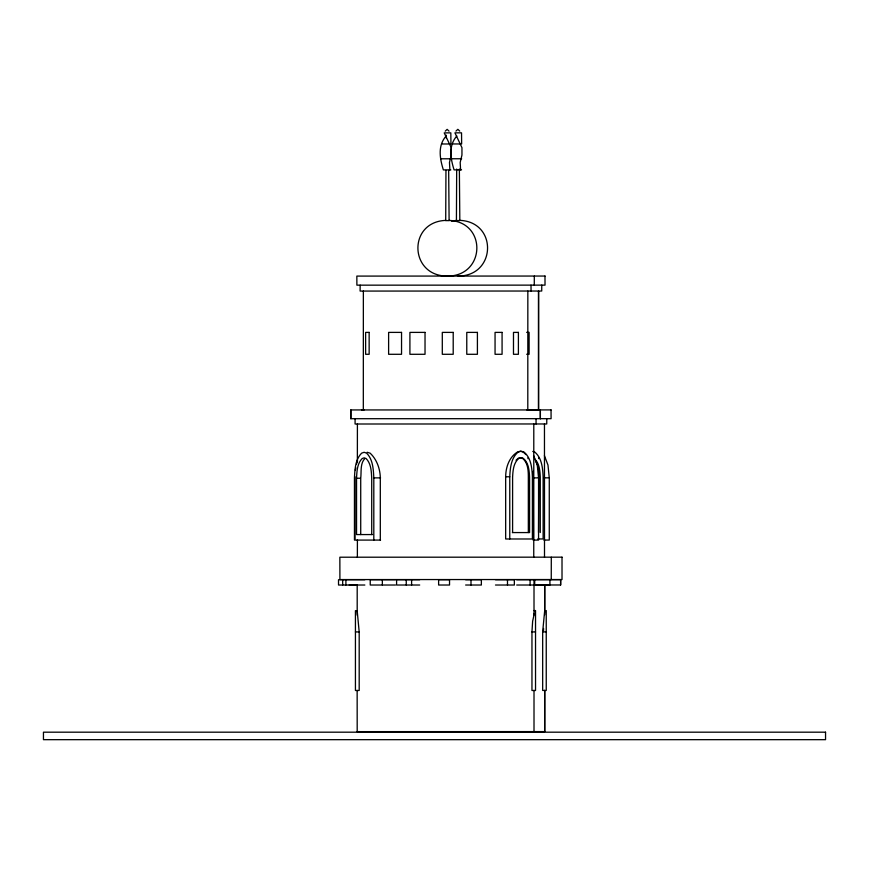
<?xml version="1.0" encoding="UTF-8"?>
<svg xmlns="http://www.w3.org/2000/svg" width="869" height="869" viewBox="0 0 869 869"><rect width="100%" height="100%" fill="white"/><g stroke="black" fill="none" stroke-linecap="round" stroke-linejoin="round"><path stroke-width="1.3" d="M445.96 170.433L445.71 220.617L449.11 220.617L448.665 170.433M446.134 137.889L446.145 135.173M456.681 169.042L456.421 220.574L459.82 220.574L459.364 169.042M357.17 611.298L357.17 610.57L359.19 631.926L359.19 690.475L355.432 690.475L355.432 610.57M544.689 611.255L544.7 610.527L542.669 631.882L542.669 690.442L546.243 690.442L546.243 610.527M533.99 610.57L535.532 610.57L535.532 690.475L531.958 690.475L531.958 631.926L532.632 621.248L534.011 614.915L534.011 579.569M543.494 630.894L543.57 628.461M372.529 534.565L356.54 534.565L356.54 478.243C356.898 471.498 357.105 463.622 362.167 458.539L364.133 457.854L366.088 458.539C371.161 463.622 371.367 471.498 371.715 478.243L371.715 534.565M509.766 538.986L509.766 476.777C510.179 468.152 511.026 457.963 518.152 452.065L521.085 451.196L524.018 452.065C531.144 457.963 531.991 468.152 532.404 476.777L532.404 538.986L505.671 538.986L505.671 476.777C505.725 467.359 509.125 457.235 517.392 452.065L520.314 451.196L523.236 452.065L525.962 454.617M355.367 470.162L355.823 467.685M356.507 463.981L357.583 460.809M445.254 131.143L447.144 129.362L449.023 131.143M455.964 131.1L457.854 129.329L459.734 131.1M446.123 136.042C437.531 145.623 439.833 158.669 443.364 169.9L450.826 169.9M456.844 136.009C448.252 145.59 450.544 158.636 454.074 169.868L461.537 169.868M364.882 458.539C359.972 463.492 361.526 471.878 360.722 478.243L360.722 534.565M516.023 460.233L518.13 458.321L520.314 457.67L522.497 458.321C528.037 462.808 528.341 470.64 528.33 477.2L528.33 532.567M446.047 220.389C407.561 221.573 409.103 276.266 447.372 276.092C485.652 276.266 487.194 221.573 448.708 220.389M451.413 221.128L456.757 220.346M458.093 276.049C496.362 276.233 497.904 221.53 459.419 220.346M441.756 143.982L450.935 143.982L450.826 132.87L444.211 132.87L451.239 147.687L451.239 155.095L449.479 162.492L449.881 169.9M452.467 143.95L461.645 143.95L461.537 132.838L454.921 132.838L461.95 147.643L461.95 155.051L460.19 162.46L460.592 169.868M440.941 158.788L450.935 158.788M451.663 158.755L461.645 158.755M526.657 332.36L529.112 332.36L529.112 354.259L526.657 354.259M361.493 409.907L364.144 409.907M526.82 409.907L551.087 409.907M505.693 476.777L509.766 476.777M380.557 540.083L354.454 540.083L354.454 477.874C354.9 469.401 355.258 459.538 361.623 453.162L364.133 452.282L366.631 453.162C373.007 459.538 373.366 469.401 373.811 477.874L380.557 477.874M533.153 477.874L538.563 477.874L538.563 540.083L533.153 540.083M543.875 477.841L549.273 477.841L549.273 540.051L543.875 540.051M356.54 478.243L360.472 478.243M512.395 532.567L529.569 532.567L529.569 477.2C529.254 470.64 528.71 462.829 523.268 458.321L521.085 457.67L518.902 458.321C513.46 462.829 512.916 470.64 512.601 477.2L512.601 532.567M538.541 532.523L538.878 471.802L538.324 467.185L535.825 461.211M537.792 538.954L543.125 538.954L543.125 476.744C542.712 468.119 541.854 457.92 534.728 452.021L532.773 451.445M364.861 579.732L338.508 579.732L338.53 585.022L364.861 585.022M395.471 579.732L370.237 579.732L370.237 585.022L395.471 585.022M419.705 579.732L396.59 579.732L396.59 585.022L419.705 585.022M465.632 579.732L481.361 579.732L481.361 585.022L465.632 585.022M495.482 579.732L514.35 579.732L514.35 585.022L495.482 585.022M516.707 579.732L560.635 579.688L560.635 584.978L534.12 584.978M349.219 584.978L357.441 584.978M516.707 585.022L549.925 585.022L549.925 579.732M542.669 631.882L546.243 631.882M355.432 631.926L359.19 631.926M531.958 631.926L535.532 631.926M357.148 731.633L544.722 731.6L544.722 690.442M367.185 452.282L370.14 453.162C376.777 459.419 380.155 468.804 380.307 477.874L380.307 540.083M534.663 458.919C539.519 463.514 539.953 470.889 540.279 477.168L540.279 532.523M544.428 455.682L547.97 465.045L549.273 477.841M533.718 455.714L537.259 465.078L538.563 477.874M538.541 457.833L538.791 458.647M527.831 457.876L528.08 458.691M533.24 471.259L533.447 540.083M534.011 613.427L534.011 614.915M560.614 579.688L560.614 584.978M551.304 557.214L551.25 579.569M551.044 409.907L551.087 418.673L350.783 418.706L350.783 409.94L540.377 409.94L540.377 418.706M546.786 418.673L546.742 423.963L355.084 424.007L355.084 418.706M544.722 584.772L544.722 614.883M544.678 584.891L544.678 611.689M544.678 690.442L544.678 731.6M544.461 423.963L544.505 557.17M541.767 285.13L541.724 291.028L360.114 291.072L360.157 285.162M540.333 409.94L540.333 418.706M536.032 418.706L536.075 424.007M534.707 579.732L534.707 585.022M534.316 276.092L534.272 285.162M534.011 690.475L534.011 731.633M533.794 424.007L533.751 557.214M531.013 285.162L531.057 291.072M530.09 579.732L530.09 585.022M527.841 291.072L527.798 409.94M507.485 579.732L507.485 585.022M470.998 579.732L470.998 585.022M411.602 579.732L411.602 585.022M406.247 579.732L406.247 585.022M382.349 579.732L382.349 585.022M373.811 477.874L373.811 540.083M363.361 291.072L363.318 409.94M357.409 424.007L357.365 461.678M357.409 539.714L357.365 557.214M357.192 584.848L357.192 615.209M357.148 690.475L357.192 731.633M354.986 476.777L354.986 538.986M350.837 409.94L350.837 418.706M345.905 579.732L345.905 585.022M342.679 579.732L342.679 585.022M545.026 276.049L356.844 276.092L356.887 285.162L545.026 285.13L544.982 276.049M369.151 332.392L365.621 332.392L365.621 354.291L369.151 354.291L369.151 332.392M401.543 332.392L388.617 332.392L388.617 354.291L401.543 354.291L401.543 332.392M425.028 332.392L409.907 332.392L409.907 354.291L425.028 354.291L425.028 332.392M453.205 332.392L442.299 332.392L442.299 354.291L453.205 354.291L453.205 332.392M477.407 332.392L466.772 332.392L466.772 354.291L477.407 354.291L477.407 332.392M502.076 332.392L495.058 332.392L495.058 354.291L502.076 354.291L502.076 332.392M518.402 332.392L513.481 332.392L513.481 354.291L518.402 354.291L518.402 332.392M562.015 557.17L339.855 557.214L339.909 579.569L562.015 579.536L562.015 557.17M449.534 579.732L438.617 579.732L438.617 585.022L449.534 585.022L449.534 579.732M825.55 732.187L43.45 732.187L43.45 739.671L825.55 739.671L825.55 732.187M538.552 409.907L538.552 291.028L538.519 409.907"/></g></svg>
